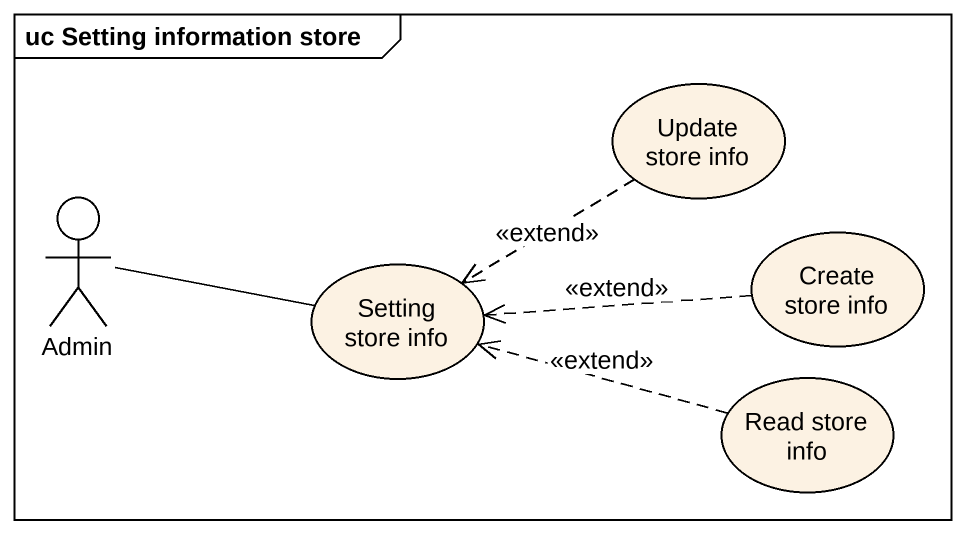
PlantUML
@startuml
mainframe uc Setting information store
usecase "Update store info" as Update_store_info
actor Admin
usecase "Setting store info" as Setting_store_info
usecase "Create store info" as Create_store_info
usecase "Read store info" as Read_store_info
Update_store_info ..> Setting_store_info : <<extend>>
Setting_store_info -left- Admin
Create_store_info .left.> Setting_store_info : <<extend>>
Read_store_info .left.> Setting_store_info : <<extend>>
@enduml
